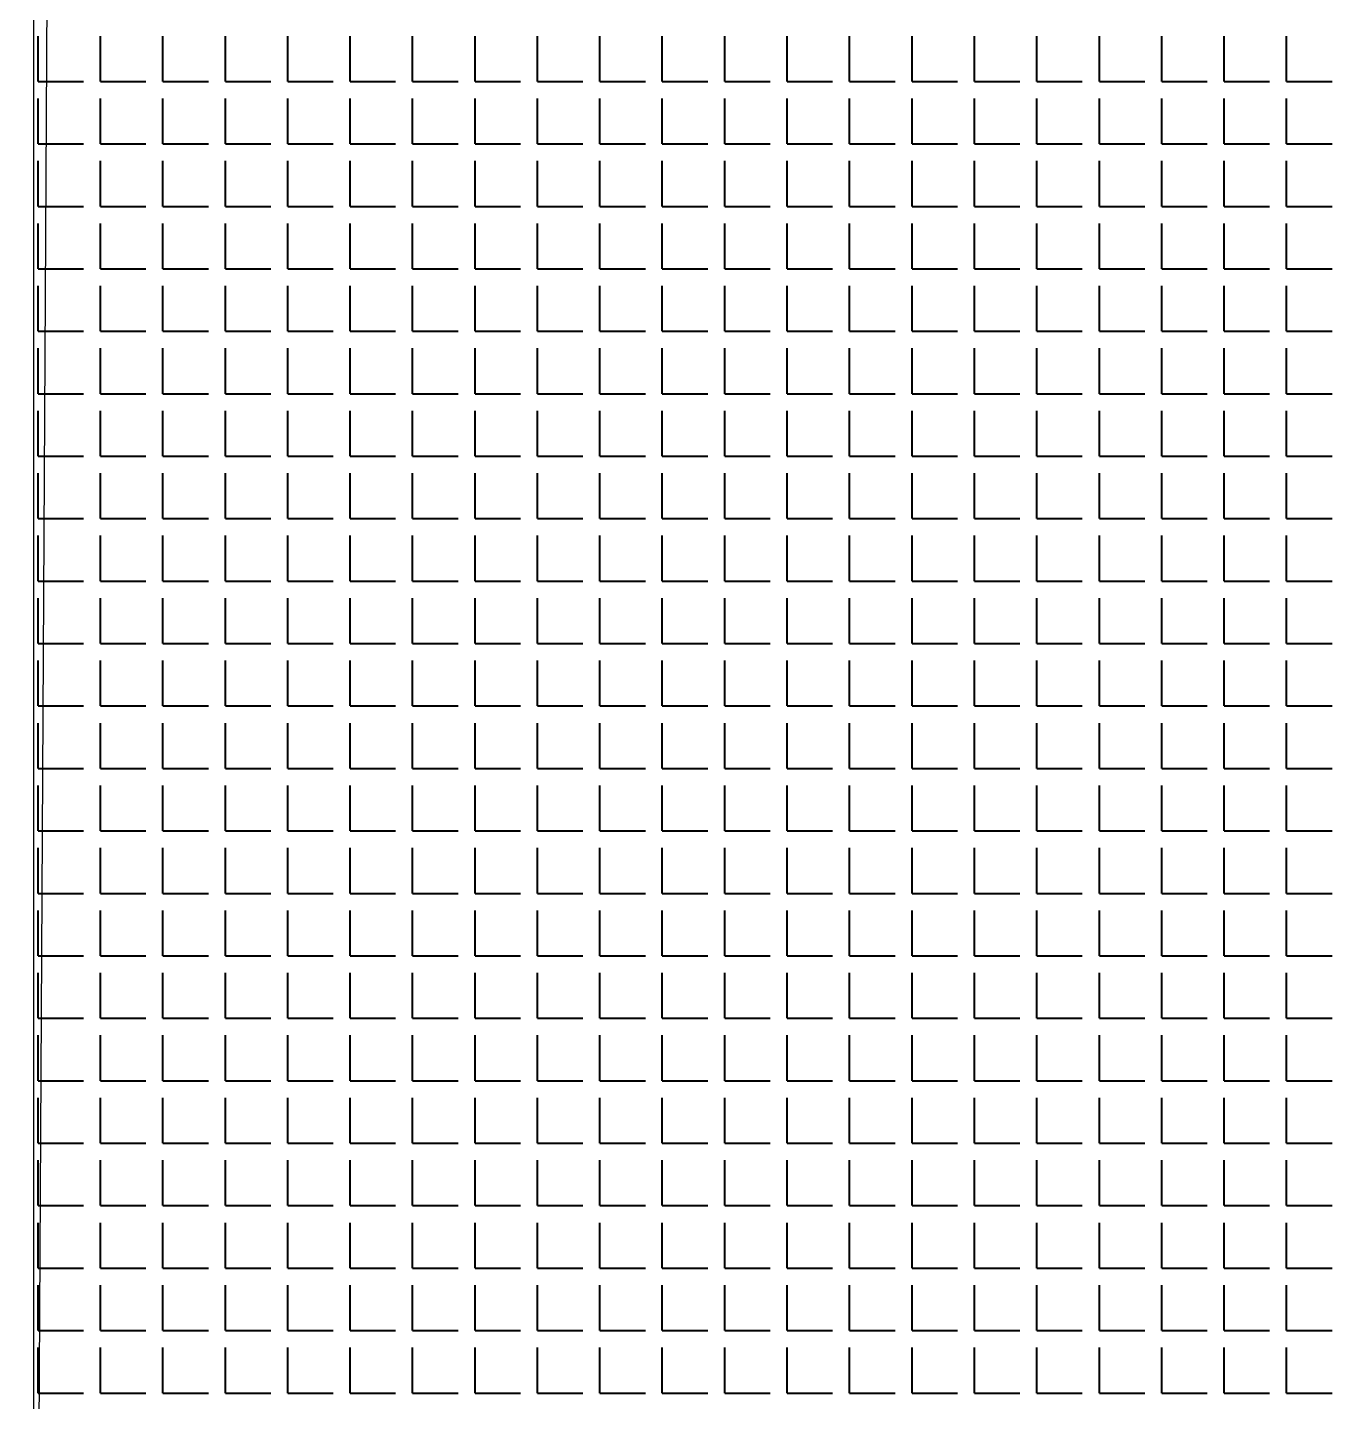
# Model space of a CAD drawing. Header units: millimetres. Extents: x 895788 to 1136524, y -21936 to 400945.
# Drawn here: x 929119.49 to 929136.81, y 271144.01 to 271162.13 of the extents above; entities that cross this region are included whole.
import ezdxf

# ---------------------------------------------------------------- set-up
doc = ezdxf.new("R2010")
doc.units = ezdxf.units.MM
doc.layers.add('GRANIT', color=10, linetype='Continuous', lineweight=30)

msp = doc.modelspace()

# ---------------------------------------------------------------- linework, layer by layer
msp.add_line((929119.576, 271130.535), (929145.387, 275905.148))
at = {"lineweight": 30}
msp.add_line((929119.576, 270878.454), (929119.576, 271403.271), dxfattribs=at)
at = {"layer": 'GRANIT', "color": 0, "linetype": 'Continuous', "lineweight": 40}
for p, q in [((929119.631, 271161.416), (929119.631, 271162.015)), ((929120.455, 271161.416), (929120.455, 271162.015)), ((929121.278, 271161.416), (929121.278, 271162.015)), ((929122.102, 271161.416), (929122.102, 271162.015)), ((929122.925, 271161.416), (929122.925, 271162.015)), ((929123.749, 271161.416), (929123.749, 271162.015)), ((929124.572, 271161.416), (929124.572, 271162.015)), ((929125.396, 271161.416), (929125.396, 271162.015)), ((929126.219, 271161.416), (929126.219, 271162.015)), ((929127.043, 271161.416), (929127.043, 271162.015)), ((929127.866, 271161.416), (929127.866, 271162.015)), ((929128.69, 271161.416), (929128.69, 271162.015)), ((929129.513, 271161.416), (929129.513, 271162.015)), ((929130.337, 271161.416), (929130.337, 271162.015)), ((929131.16, 271161.416), (929131.16, 271162.015)), ((929131.984, 271161.416), (929131.984, 271162.015)), ((929132.807, 271161.416), (929132.807, 271162.015)), ((929133.631, 271161.416), (929133.631, 271162.015)), ((929134.455, 271161.416), (929134.455, 271162.015)), ((929135.278, 271161.416), (929135.278, 271162.015)), ((929136.102, 271161.416), (929136.102, 271162.015)), ((929119.631, 271161.416), (929120.23, 271161.416)), ((929120.455, 271161.416), (929121.053, 271161.416)), ((929121.278, 271161.416), (929121.877, 271161.416)), ((929122.102, 271161.416), (929122.701, 271161.416)), ((929122.925, 271161.416), (929123.524, 271161.416)), ((929123.749, 271161.416), (929124.348, 271161.416)), ((929124.572, 271161.416), (929125.171, 271161.416)), ((929125.396, 271161.416), (929125.995, 271161.416)), ((929126.219, 271161.416), (929126.818, 271161.416)), ((929127.043, 271161.416), (929127.642, 271161.416)), ((929127.866, 271161.416), (929128.465, 271161.416)), ((929128.69, 271161.416), (929129.289, 271161.416)), ((929129.513, 271161.416), (929130.112, 271161.416)), ((929130.337, 271161.416), (929130.936, 271161.416)), ((929131.16, 271161.416), (929131.759, 271161.416)), ((929131.984, 271161.416), (929132.583, 271161.416)), ((929132.807, 271161.416), (929133.406, 271161.416)), ((929133.631, 271161.416), (929134.23, 271161.416)), ((929134.455, 271161.416), (929135.053, 271161.416)), ((929135.278, 271161.416), (929135.877, 271161.416)), ((929136.102, 271161.416), (929136.701, 271161.416)), ((929119.631, 271160.593), (929119.631, 271161.192)), ((929120.455, 271160.593), (929120.455, 271161.192)), ((929121.278, 271160.593), (929121.278, 271161.192)), ((929122.102, 271160.593), (929122.102, 271161.192)), ((929122.925, 271160.593), (929122.925, 271161.192)), ((929123.749, 271160.593), (929123.749, 271161.192)), ((929124.572, 271160.593), (929124.572, 271161.192)), ((929125.396, 271160.593), (929125.396, 271161.192)), ((929126.219, 271160.593), (929126.219, 271161.192)), ((929127.043, 271160.593), (929127.043, 271161.192)), ((929127.866, 271160.593), (929127.866, 271161.192)), ((929128.69, 271160.593), (929128.69, 271161.192)), ((929129.513, 271160.593), (929129.513, 271161.192)), ((929130.337, 271160.593), (929130.337, 271161.192)), ((929131.16, 271160.593), (929131.16, 271161.192)), ((929131.984, 271160.593), (929131.984, 271161.192)), ((929132.807, 271160.593), (929132.807, 271161.192)), ((929133.631, 271160.593), (929133.631, 271161.192)), ((929134.455, 271160.593), (929134.455, 271161.192)), ((929135.278, 271160.593), (929135.278, 271161.192)), ((929136.102, 271160.593), (929136.102, 271161.192)), ((929119.631, 271160.593), (929120.23, 271160.593)), ((929120.455, 271160.593), (929121.053, 271160.593)), ((929121.278, 271160.593), (929121.877, 271160.593)), ((929122.102, 271160.593), (929122.701, 271160.593)), ((929122.925, 271160.593), (929123.524, 271160.593)), ((929123.749, 271160.593), (929124.348, 271160.593)), ((929124.572, 271160.593), (929125.171, 271160.593)), ((929125.396, 271160.593), (929125.995, 271160.593)), ((929126.219, 271160.593), (929126.818, 271160.593)), ((929127.043, 271160.593), (929127.642, 271160.593)), ((929127.866, 271160.593), (929128.465, 271160.593)), ((929128.69, 271160.593), (929129.289, 271160.593)), ((929129.513, 271160.593), (929130.112, 271160.593)), ((929130.337, 271160.593), (929130.936, 271160.593)), ((929131.16, 271160.593), (929131.759, 271160.593)), ((929131.984, 271160.593), (929132.583, 271160.593)), ((929132.807, 271160.593), (929133.406, 271160.593)), ((929133.631, 271160.593), (929134.23, 271160.593)), ((929134.455, 271160.593), (929135.053, 271160.593)), ((929135.278, 271160.593), (929135.877, 271160.593)), ((929136.102, 271160.593), (929136.701, 271160.593)), ((929119.631, 271159.769), (929119.631, 271160.368)), ((929120.455, 271159.769), (929120.455, 271160.368)), ((929121.278, 271159.769), (929121.278, 271160.368)), ((929122.102, 271159.769), (929122.102, 271160.368)), ((929122.925, 271159.769), (929122.925, 271160.368)), ((929123.749, 271159.769), (929123.749, 271160.368)), ((929124.572, 271159.769), (929124.572, 271160.368)), ((929125.396, 271159.769), (929125.396, 271160.368)), ((929126.219, 271159.769), (929126.219, 271160.368)), ((929127.043, 271159.769), (929127.043, 271160.368)), ((929127.866, 271159.769), (929127.866, 271160.368)), ((929128.69, 271159.769), (929128.69, 271160.368)), ((929129.513, 271159.769), (929129.513, 271160.368)), ((929130.337, 271159.769), (929130.337, 271160.368)), ((929131.16, 271159.769), (929131.16, 271160.368)), ((929131.984, 271159.769), (929131.984, 271160.368)), ((929132.807, 271159.769), (929132.807, 271160.368)), ((929133.631, 271159.769), (929133.631, 271160.368)), ((929134.455, 271159.769), (929134.455, 271160.368)), ((929135.278, 271159.769), (929135.278, 271160.368)), ((929136.102, 271159.769), (929136.102, 271160.368)), ((929119.631, 271159.769), (929120.23, 271159.769)), ((929120.455, 271159.769), (929121.053, 271159.769)), ((929121.278, 271159.769), (929121.877, 271159.769)), ((929122.102, 271159.769), (929122.701, 271159.769)), ((929122.925, 271159.769), (929123.524, 271159.769)), ((929123.749, 271159.769), (929124.348, 271159.769)), ((929124.572, 271159.769), (929125.171, 271159.769)), ((929125.396, 271159.769), (929125.995, 271159.769)), ((929126.219, 271159.769), (929126.818, 271159.769)), ((929127.043, 271159.769), (929127.642, 271159.769)), ((929127.866, 271159.769), (929128.465, 271159.769)), ((929128.69, 271159.769), (929129.289, 271159.769)), ((929129.513, 271159.769), (929130.112, 271159.769)), ((929130.337, 271159.769), (929130.936, 271159.769)), ((929131.16, 271159.769), (929131.759, 271159.769)), ((929131.984, 271159.769), (929132.583, 271159.769)), ((929132.807, 271159.769), (929133.406, 271159.769)), ((929133.631, 271159.769), (929134.23, 271159.769)), ((929134.455, 271159.769), (929135.053, 271159.769)), ((929135.278, 271159.769), (929135.877, 271159.769)), ((929136.102, 271159.769), (929136.701, 271159.769)), ((929119.631, 271158.946), (929119.631, 271159.545)), ((929120.455, 271158.946), (929120.455, 271159.545)), ((929121.278, 271158.946), (929121.278, 271159.545)), ((929122.102, 271158.946), (929122.102, 271159.545)), ((929122.925, 271158.946), (929122.925, 271159.545)), ((929123.749, 271158.946), (929123.749, 271159.545)), ((929124.572, 271158.946), (929124.572, 271159.545)), ((929125.396, 271158.946), (929125.396, 271159.545)), ((929126.219, 271158.946), (929126.219, 271159.545)), ((929127.043, 271158.946), (929127.043, 271159.545)), ((929127.866, 271158.946), (929127.866, 271159.545)), ((929128.69, 271158.946), (929128.69, 271159.545)), ((929129.513, 271158.946), (929129.513, 271159.545)), ((929130.337, 271158.946), (929130.337, 271159.545)), ((929131.16, 271158.946), (929131.16, 271159.545)), ((929131.984, 271158.946), (929131.984, 271159.545)), ((929132.807, 271158.946), (929132.807, 271159.545)), ((929133.631, 271158.946), (929133.631, 271159.545)), ((929134.455, 271158.946), (929134.455, 271159.545)), ((929135.278, 271158.946), (929135.278, 271159.545)), ((929136.102, 271158.946), (929136.102, 271159.545)), ((929119.631, 271158.946), (929120.23, 271158.946)), ((929120.455, 271158.946), (929121.053, 271158.946)), ((929121.278, 271158.946), (929121.877, 271158.946)), ((929122.102, 271158.946), (929122.701, 271158.946)), ((929122.925, 271158.946), (929123.524, 271158.946)), ((929123.749, 271158.946), (929124.348, 271158.946)), ((929124.572, 271158.946), (929125.171, 271158.946)), ((929125.396, 271158.946), (929125.995, 271158.946)), ((929126.219, 271158.946), (929126.818, 271158.946)), ((929127.043, 271158.946), (929127.642, 271158.946)), ((929127.866, 271158.946), (929128.465, 271158.946)), ((929128.69, 271158.946), (929129.289, 271158.946)), ((929129.513, 271158.946), (929130.112, 271158.946)), ((929130.337, 271158.946), (929130.936, 271158.946)), ((929131.16, 271158.946), (929131.759, 271158.946)), ((929131.984, 271158.946), (929132.583, 271158.946)), ((929132.807, 271158.946), (929133.406, 271158.946)), ((929133.631, 271158.946), (929134.23, 271158.946)), ((929134.455, 271158.946), (929135.053, 271158.946)), ((929135.278, 271158.946), (929135.877, 271158.946)), ((929136.102, 271158.946), (929136.701, 271158.946)), ((929119.631, 271158.122), (929119.631, 271158.721)), ((929120.455, 271158.122), (929120.455, 271158.721)), ((929121.278, 271158.122), (929121.278, 271158.721)), ((929122.102, 271158.122), (929122.102, 271158.721)), ((929122.925, 271158.122), (929122.925, 271158.721)), ((929123.749, 271158.122), (929123.749, 271158.721)), ((929124.572, 271158.122), (929124.572, 271158.721)), ((929125.396, 271158.122), (929125.396, 271158.721)), ((929126.219, 271158.122), (929126.219, 271158.721)), ((929127.043, 271158.122), (929127.043, 271158.721)), ((929127.866, 271158.122), (929127.866, 271158.721)), ((929128.69, 271158.122), (929128.69, 271158.721)), ((929129.513, 271158.122), (929129.513, 271158.721)), ((929130.337, 271158.122), (929130.337, 271158.721)), ((929131.16, 271158.122), (929131.16, 271158.721)), ((929131.984, 271158.122), (929131.984, 271158.721)), ((929132.807, 271158.122), (929132.807, 271158.721)), ((929133.631, 271158.122), (929133.631, 271158.721)), ((929134.455, 271158.122), (929134.455, 271158.721)), ((929135.278, 271158.122), (929135.278, 271158.721)), ((929136.102, 271158.122), (929136.102, 271158.721)), ((929119.631, 271158.122), (929120.23, 271158.122)), ((929120.455, 271158.122), (929121.053, 271158.122)), ((929121.278, 271158.122), (929121.877, 271158.122)), ((929122.102, 271158.122), (929122.701, 271158.122)), ((929122.925, 271158.122), (929123.524, 271158.122)), ((929123.749, 271158.122), (929124.348, 271158.122)), ((929124.572, 271158.122), (929125.171, 271158.122)), ((929125.396, 271158.122), (929125.995, 271158.122)), ((929126.219, 271158.122), (929126.818, 271158.122)), ((929127.043, 271158.122), (929127.642, 271158.122)), ((929127.866, 271158.122), (929128.465, 271158.122)), ((929128.69, 271158.122), (929129.289, 271158.122)), ((929129.513, 271158.122), (929130.112, 271158.122)), ((929130.337, 271158.122), (929130.936, 271158.122)), ((929131.16, 271158.122), (929131.759, 271158.122)), ((929131.984, 271158.122), (929132.583, 271158.122)), ((929132.807, 271158.122), (929133.406, 271158.122)), ((929133.631, 271158.122), (929134.23, 271158.122)), ((929134.455, 271158.122), (929135.053, 271158.122)), ((929135.278, 271158.122), (929135.877, 271158.122)), ((929136.102, 271158.122), (929136.701, 271158.122)), ((929119.631, 271157.299), (929119.631, 271157.898)), ((929120.455, 271157.299), (929120.455, 271157.898)), ((929121.278, 271157.299), (929121.278, 271157.898)), ((929122.102, 271157.299), (929122.102, 271157.898)), ((929122.925, 271157.299), (929122.925, 271157.898)), ((929123.749, 271157.299), (929123.749, 271157.898)), ((929124.572, 271157.299), (929124.572, 271157.898)), ((929125.396, 271157.299), (929125.396, 271157.898)), ((929126.219, 271157.299), (929126.219, 271157.898)), ((929127.043, 271157.299), (929127.043, 271157.898)), ((929127.866, 271157.299), (929127.866, 271157.898)), ((929128.69, 271157.299), (929128.69, 271157.898)), ((929129.513, 271157.299), (929129.513, 271157.898)), ((929130.337, 271157.299), (929130.337, 271157.898)), ((929131.16, 271157.299), (929131.16, 271157.898)), ((929131.984, 271157.299), (929131.984, 271157.898)), ((929132.807, 271157.299), (929132.807, 271157.898)), ((929133.631, 271157.299), (929133.631, 271157.898)), ((929134.455, 271157.299), (929134.455, 271157.898)), ((929135.278, 271157.299), (929135.278, 271157.898)), ((929136.102, 271157.299), (929136.102, 271157.898)), ((929119.631, 271157.299), (929120.23, 271157.299)), ((929120.455, 271157.299), (929121.053, 271157.299)), ((929121.278, 271157.299), (929121.877, 271157.299)), ((929122.102, 271157.299), (929122.701, 271157.299)), ((929122.925, 271157.299), (929123.524, 271157.299)), ((929123.749, 271157.299), (929124.348, 271157.299)), ((929124.572, 271157.299), (929125.171, 271157.299)), ((929125.396, 271157.299), (929125.995, 271157.299)), ((929126.219, 271157.299), (929126.818, 271157.299)), ((929127.043, 271157.299), (929127.642, 271157.299)), ((929127.866, 271157.299), (929128.465, 271157.299)), ((929128.69, 271157.299), (929129.289, 271157.299)), ((929129.513, 271157.299), (929130.112, 271157.299)), ((929130.337, 271157.299), (929130.936, 271157.299)), ((929131.16, 271157.299), (929131.759, 271157.299)), ((929131.984, 271157.299), (929132.583, 271157.299)), ((929132.807, 271157.299), (929133.406, 271157.299)), ((929133.631, 271157.299), (929134.23, 271157.299)), ((929134.455, 271157.299), (929135.053, 271157.299)), ((929135.278, 271157.299), (929135.877, 271157.299)), ((929136.102, 271157.299), (929136.701, 271157.299)), ((929119.631, 271156.475), (929119.631, 271157.074)), ((929120.455, 271156.475), (929120.455, 271157.074)), ((929121.278, 271156.475), (929121.278, 271157.074)), ((929122.102, 271156.475), (929122.102, 271157.074)), ((929122.925, 271156.475), (929122.925, 271157.074)), ((929123.749, 271156.475), (929123.749, 271157.074)), ((929124.572, 271156.475), (929124.572, 271157.074)), ((929125.396, 271156.475), (929125.396, 271157.074)), ((929126.219, 271156.475), (929126.219, 271157.074)), ((929127.043, 271156.475), (929127.043, 271157.074)), ((929127.866, 271156.475), (929127.866, 271157.074)), ((929128.69, 271156.475), (929128.69, 271157.074)), ((929129.513, 271156.475), (929129.513, 271157.074)), ((929130.337, 271156.475), (929130.337, 271157.074)), ((929131.16, 271156.475), (929131.16, 271157.074)), ((929131.984, 271156.475), (929131.984, 271157.074)), ((929132.807, 271156.475), (929132.807, 271157.074)), ((929133.631, 271156.475), (929133.631, 271157.074)), ((929134.455, 271156.475), (929134.455, 271157.074)), ((929135.278, 271156.475), (929135.278, 271157.074)), ((929136.102, 271156.475), (929136.102, 271157.074)), ((929119.631, 271156.475), (929120.23, 271156.475)), ((929120.455, 271156.475), (929121.053, 271156.475)), ((929121.278, 271156.475), (929121.877, 271156.475)), ((929122.102, 271156.475), (929122.701, 271156.475)), ((929122.925, 271156.475), (929123.524, 271156.475)), ((929123.749, 271156.475), (929124.348, 271156.475)), ((929124.572, 271156.475), (929125.171, 271156.475)), ((929125.396, 271156.475), (929125.995, 271156.475)), ((929126.219, 271156.475), (929126.818, 271156.475)), ((929127.043, 271156.475), (929127.642, 271156.475)), ((929127.866, 271156.475), (929128.465, 271156.475)), ((929128.69, 271156.475), (929129.289, 271156.475)), ((929129.513, 271156.475), (929130.112, 271156.475)), ((929130.337, 271156.475), (929130.936, 271156.475)), ((929131.16, 271156.475), (929131.759, 271156.475)), ((929131.984, 271156.475), (929132.583, 271156.475)), ((929132.807, 271156.475), (929133.406, 271156.475)), ((929133.631, 271156.475), (929134.23, 271156.475)), ((929134.455, 271156.475), (929135.053, 271156.475)), ((929135.278, 271156.475), (929135.877, 271156.475)), ((929136.102, 271156.475), (929136.701, 271156.475)), ((929119.631, 271155.652), (929119.631, 271156.251)), ((929120.455, 271155.652), (929120.455, 271156.251)), ((929121.278, 271155.652), (929121.278, 271156.251)), ((929122.102, 271155.652), (929122.102, 271156.251)), ((929122.925, 271155.652), (929122.925, 271156.251)), ((929123.749, 271155.652), (929123.749, 271156.251)), ((929124.572, 271155.652), (929124.572, 271156.251)), ((929125.396, 271155.652), (929125.396, 271156.251)), ((929126.219, 271155.652), (929126.219, 271156.251)), ((929127.043, 271155.652), (929127.043, 271156.251)), ((929127.866, 271155.652), (929127.866, 271156.251)), ((929128.69, 271155.652), (929128.69, 271156.251)), ((929129.513, 271155.652), (929129.513, 271156.251)), ((929130.337, 271155.652), (929130.337, 271156.251)), ((929131.16, 271155.652), (929131.16, 271156.251)), ((929131.984, 271155.652), (929131.984, 271156.251)), ((929132.807, 271155.652), (929132.807, 271156.251)), ((929133.631, 271155.652), (929133.631, 271156.251)), ((929134.455, 271155.652), (929134.455, 271156.251)), ((929135.278, 271155.652), (929135.278, 271156.251)), ((929136.102, 271155.652), (929136.102, 271156.251)), ((929119.631, 271155.652), (929120.23, 271155.652)), ((929120.455, 271155.652), (929121.053, 271155.652)), ((929121.278, 271155.652), (929121.877, 271155.652)), ((929122.102, 271155.652), (929122.701, 271155.652)), ((929122.925, 271155.652), (929123.524, 271155.652)), ((929123.749, 271155.652), (929124.348, 271155.652)), ((929124.572, 271155.652), (929125.171, 271155.652)), ((929125.396, 271155.652), (929125.995, 271155.652)), ((929126.219, 271155.652), (929126.818, 271155.652)), ((929127.043, 271155.652), (929127.642, 271155.652)), ((929127.866, 271155.652), (929128.465, 271155.652)), ((929128.69, 271155.652), (929129.289, 271155.652)), ((929129.513, 271155.652), (929130.112, 271155.652)), ((929130.337, 271155.652), (929130.936, 271155.652)), ((929131.16, 271155.652), (929131.759, 271155.652)), ((929131.984, 271155.652), (929132.583, 271155.652)), ((929132.807, 271155.652), (929133.406, 271155.652)), ((929133.631, 271155.652), (929134.23, 271155.652)), ((929134.455, 271155.652), (929135.053, 271155.652)), ((929135.278, 271155.652), (929135.877, 271155.652)), ((929136.102, 271155.652), (929136.701, 271155.652)), ((929119.631, 271154.828), (929119.631, 271155.427)), ((929120.455, 271154.828), (929120.455, 271155.427)), ((929121.278, 271154.828), (929121.278, 271155.427)), ((929122.102, 271154.828), (929122.102, 271155.427)), ((929122.925, 271154.828), (929122.925, 271155.427)), ((929123.749, 271154.828), (929123.749, 271155.427)), ((929124.572, 271154.828), (929124.572, 271155.427)), ((929125.396, 271154.828), (929125.396, 271155.427)), ((929126.219, 271154.828), (929126.219, 271155.427)), ((929127.043, 271154.828), (929127.043, 271155.427)), ((929127.866, 271154.828), (929127.866, 271155.427)), ((929128.69, 271154.828), (929128.69, 271155.427)), ((929129.513, 271154.828), (929129.513, 271155.427)), ((929130.337, 271154.828), (929130.337, 271155.427)), ((929131.16, 271154.828), (929131.16, 271155.427)), ((929131.984, 271154.828), (929131.984, 271155.427)), ((929132.807, 271154.828), (929132.807, 271155.427)), ((929133.631, 271154.828), (929133.631, 271155.427)), ((929134.455, 271154.828), (929134.455, 271155.427)), ((929135.278, 271154.828), (929135.278, 271155.427)), ((929136.102, 271154.828), (929136.102, 271155.427)), ((929119.631, 271154.828), (929120.23, 271154.828)), ((929120.455, 271154.828), (929121.053, 271154.828)), ((929121.278, 271154.828), (929121.877, 271154.828)), ((929122.102, 271154.828), (929122.701, 271154.828)), ((929122.925, 271154.828), (929123.524, 271154.828)), ((929123.749, 271154.828), (929124.348, 271154.828)), ((929124.572, 271154.828), (929125.171, 271154.828)), ((929125.396, 271154.828), (929125.995, 271154.828)), ((929126.219, 271154.828), (929126.818, 271154.828)), ((929127.043, 271154.828), (929127.642, 271154.828)), ((929127.866, 271154.828), (929128.465, 271154.828)), ((929128.69, 271154.828), (929129.289, 271154.828)), ((929129.513, 271154.828), (929130.112, 271154.828)), ((929130.337, 271154.828), (929130.936, 271154.828)), ((929131.16, 271154.828), (929131.759, 271154.828)), ((929131.984, 271154.828), (929132.583, 271154.828)), ((929132.807, 271154.828), (929133.406, 271154.828)), ((929133.631, 271154.828), (929134.23, 271154.828)), ((929134.455, 271154.828), (929135.053, 271154.828)), ((929135.278, 271154.828), (929135.877, 271154.828)), ((929136.102, 271154.828), (929136.701, 271154.828)), ((929119.631, 271154.005), (929119.631, 271154.604)), ((929120.455, 271154.005), (929120.455, 271154.604)), ((929121.278, 271154.005), (929121.278, 271154.604)), ((929122.102, 271154.005), (929122.102, 271154.604)), ((929122.925, 271154.005), (929122.925, 271154.604)), ((929123.749, 271154.005), (929123.749, 271154.604)), ((929124.572, 271154.005), (929124.572, 271154.604)), ((929125.396, 271154.005), (929125.396, 271154.604)), ((929126.219, 271154.005), (929126.219, 271154.604)), ((929127.043, 271154.005), (929127.043, 271154.604)), ((929127.866, 271154.005), (929127.866, 271154.604)), ((929128.69, 271154.005), (929128.69, 271154.604)), ((929129.513, 271154.005), (929129.513, 271154.604)), ((929130.337, 271154.005), (929130.337, 271154.604)), ((929131.16, 271154.005), (929131.16, 271154.604)), ((929131.984, 271154.005), (929131.984, 271154.604)), ((929132.807, 271154.005), (929132.807, 271154.604)), ((929133.631, 271154.005), (929133.631, 271154.604)), ((929134.455, 271154.005), (929134.455, 271154.604)), ((929135.278, 271154.005), (929135.278, 271154.604)), ((929136.102, 271154.005), (929136.102, 271154.604)), ((929119.631, 271154.005), (929120.23, 271154.005)), ((929120.455, 271154.005), (929121.053, 271154.005)), ((929121.278, 271154.005), (929121.877, 271154.005)), ((929122.102, 271154.005), (929122.701, 271154.005)), ((929122.925, 271154.005), (929123.524, 271154.005)), ((929123.749, 271154.005), (929124.348, 271154.005)), ((929124.572, 271154.005), (929125.171, 271154.005)), ((929125.396, 271154.005), (929125.995, 271154.005)), ((929126.219, 271154.005), (929126.818, 271154.005)), ((929127.043, 271154.005), (929127.642, 271154.005)), ((929127.866, 271154.005), (929128.465, 271154.005)), ((929128.69, 271154.005), (929129.289, 271154.005)), ((929129.513, 271154.005), (929130.112, 271154.005)), ((929130.337, 271154.005), (929130.936, 271154.005)), ((929131.16, 271154.005), (929131.759, 271154.005)), ((929131.984, 271154.005), (929132.583, 271154.005)), ((929132.807, 271154.005), (929133.406, 271154.005)), ((929133.631, 271154.005), (929134.23, 271154.005)), ((929134.455, 271154.005), (929135.053, 271154.005)), ((929135.278, 271154.005), (929135.877, 271154.005)), ((929136.102, 271154.005), (929136.701, 271154.005)), ((929119.631, 271153.181), (929119.631, 271153.78)), ((929120.455, 271153.181), (929120.455, 271153.78)), ((929121.278, 271153.181), (929121.278, 271153.78)), ((929122.102, 271153.181), (929122.102, 271153.78)), ((929122.925, 271153.181), (929122.925, 271153.78)), ((929123.749, 271153.181), (929123.749, 271153.78)), ((929124.572, 271153.181), (929124.572, 271153.78)), ((929125.396, 271153.181), (929125.396, 271153.78)), ((929126.219, 271153.181), (929126.219, 271153.78)), ((929127.043, 271153.181), (929127.043, 271153.78)), ((929127.866, 271153.181), (929127.866, 271153.78)), ((929128.69, 271153.181), (929128.69, 271153.78)), ((929129.513, 271153.181), (929129.513, 271153.78)), ((929130.337, 271153.181), (929130.337, 271153.78)), ((929131.16, 271153.181), (929131.16, 271153.78)), ((929131.984, 271153.181), (929131.984, 271153.78)), ((929132.807, 271153.181), (929132.807, 271153.78)), ((929133.631, 271153.181), (929133.631, 271153.78)), ((929134.455, 271153.181), (929134.455, 271153.78)), ((929135.278, 271153.181), (929135.278, 271153.78)), ((929136.102, 271153.181), (929136.102, 271153.78)), ((929119.631, 271153.181), (929120.23, 271153.181)), ((929120.455, 271153.181), (929121.053, 271153.181)), ((929121.278, 271153.181), (929121.877, 271153.181)), ((929122.102, 271153.181), (929122.701, 271153.181)), ((929122.925, 271153.181), (929123.524, 271153.181)), ((929123.749, 271153.181), (929124.348, 271153.181)), ((929124.572, 271153.181), (929125.171, 271153.181)), ((929125.396, 271153.181), (929125.995, 271153.181)), ((929126.219, 271153.181), (929126.818, 271153.181)), ((929127.043, 271153.181), (929127.642, 271153.181)), ((929127.866, 271153.181), (929128.465, 271153.181)), ((929128.69, 271153.181), (929129.289, 271153.181)), ((929129.513, 271153.181), (929130.112, 271153.181)), ((929130.337, 271153.181), (929130.936, 271153.181)), ((929131.16, 271153.181), (929131.759, 271153.181)), ((929131.984, 271153.181), (929132.583, 271153.181)), ((929132.807, 271153.181), (929133.406, 271153.181)), ((929133.631, 271153.181), (929134.23, 271153.181)), ((929134.455, 271153.181), (929135.053, 271153.181)), ((929135.278, 271153.181), (929135.877, 271153.181)), ((929136.102, 271153.181), (929136.701, 271153.181)), ((929119.631, 271152.358), (929119.631, 271152.956)), ((929120.455, 271152.358), (929120.455, 271152.956)), ((929121.278, 271152.358), (929121.278, 271152.956)), ((929122.102, 271152.358), (929122.102, 271152.956)), ((929122.925, 271152.358), (929122.925, 271152.956)), ((929123.749, 271152.358), (929123.749, 271152.956)), ((929124.572, 271152.358), (929124.572, 271152.956)), ((929125.396, 271152.358), (929125.396, 271152.956)), ((929126.219, 271152.358), (929126.219, 271152.956)), ((929127.043, 271152.358), (929127.043, 271152.956)), ((929127.866, 271152.358), (929127.866, 271152.956)), ((929128.69, 271152.358), (929128.69, 271152.956)), ((929129.513, 271152.358), (929129.513, 271152.956)), ((929130.337, 271152.358), (929130.337, 271152.956)), ((929131.16, 271152.358), (929131.16, 271152.956)), ((929131.984, 271152.358), (929131.984, 271152.956)), ((929132.807, 271152.358), (929132.807, 271152.956)), ((929133.631, 271152.358), (929133.631, 271152.956)), ((929134.455, 271152.358), (929134.455, 271152.956)), ((929135.278, 271152.358), (929135.278, 271152.956)), ((929136.102, 271152.358), (929136.102, 271152.956)), ((929119.631, 271152.358), (929120.23, 271152.358)), ((929120.455, 271152.358), (929121.053, 271152.358)), ((929121.278, 271152.358), (929121.877, 271152.358)), ((929122.102, 271152.358), (929122.701, 271152.358)), ((929122.925, 271152.358), (929123.524, 271152.358)), ((929123.749, 271152.358), (929124.348, 271152.358)), ((929124.572, 271152.358), (929125.171, 271152.358)), ((929125.396, 271152.358), (929125.995, 271152.358)), ((929126.219, 271152.358), (929126.818, 271152.358)), ((929127.043, 271152.358), (929127.642, 271152.358)), ((929127.866, 271152.358), (929128.465, 271152.358)), ((929128.69, 271152.358), (929129.289, 271152.358)), ((929129.513, 271152.358), (929130.112, 271152.358)), ((929130.337, 271152.358), (929130.936, 271152.358)), ((929131.16, 271152.358), (929131.759, 271152.358)), ((929131.984, 271152.358), (929132.583, 271152.358)), ((929132.807, 271152.358), (929133.406, 271152.358)), ((929133.631, 271152.358), (929134.23, 271152.358)), ((929134.455, 271152.358), (929135.053, 271152.358)), ((929135.278, 271152.358), (929135.877, 271152.358)), ((929136.102, 271152.358), (929136.701, 271152.358)), ((929119.631, 271151.534), (929119.631, 271152.133)), ((929120.455, 271151.534), (929120.455, 271152.133)), ((929121.278, 271151.534), (929121.278, 271152.133)), ((929122.102, 271151.534), (929122.102, 271152.133)), ((929122.925, 271151.534), (929122.925, 271152.133)), ((929123.749, 271151.534), (929123.749, 271152.133)), ((929124.572, 271151.534), (929124.572, 271152.133)), ((929125.396, 271151.534), (929125.396, 271152.133)), ((929126.219, 271151.534), (929126.219, 271152.133)), ((929127.043, 271151.534), (929127.043, 271152.133)), ((929127.866, 271151.534), (929127.866, 271152.133)), ((929128.69, 271151.534), (929128.69, 271152.133)), ((929129.513, 271151.534), (929129.513, 271152.133)), ((929130.337, 271151.534), (929130.337, 271152.133)), ((929131.16, 271151.534), (929131.16, 271152.133)), ((929131.984, 271151.534), (929131.984, 271152.133)), ((929132.807, 271151.534), (929132.807, 271152.133)), ((929133.631, 271151.534), (929133.631, 271152.133)), ((929134.455, 271151.534), (929134.455, 271152.133)), ((929135.278, 271151.534), (929135.278, 271152.133)), ((929136.102, 271151.534), (929136.102, 271152.133)), ((929119.631, 271151.534), (929120.23, 271151.534)), ((929120.455, 271151.534), (929121.053, 271151.534)), ((929121.278, 271151.534), (929121.877, 271151.534)), ((929122.102, 271151.534), (929122.701, 271151.534)), ((929122.925, 271151.534), (929123.524, 271151.534)), ((929123.749, 271151.534), (929124.348, 271151.534)), ((929124.572, 271151.534), (929125.171, 271151.534)), ((929125.396, 271151.534), (929125.995, 271151.534)), ((929126.219, 271151.534), (929126.818, 271151.534)), ((929127.043, 271151.534), (929127.642, 271151.534)), ((929127.866, 271151.534), (929128.465, 271151.534)), ((929128.69, 271151.534), (929129.289, 271151.534)), ((929129.513, 271151.534), (929130.112, 271151.534)), ((929130.337, 271151.534), (929130.936, 271151.534)), ((929131.16, 271151.534), (929131.759, 271151.534)), ((929131.984, 271151.534), (929132.583, 271151.534)), ((929132.807, 271151.534), (929133.406, 271151.534)), ((929133.631, 271151.534), (929134.23, 271151.534)), ((929134.455, 271151.534), (929135.053, 271151.534)), ((929135.278, 271151.534), (929135.877, 271151.534)), ((929136.102, 271151.534), (929136.701, 271151.534)), ((929119.631, 271150.71), (929119.631, 271151.309)), ((929120.455, 271150.71), (929120.455, 271151.309)), ((929121.278, 271150.71), (929121.278, 271151.309)), ((929122.102, 271150.71), (929122.102, 271151.309)), ((929122.925, 271150.71), (929122.925, 271151.309)), ((929123.749, 271150.71), (929123.749, 271151.309)), ((929124.572, 271150.71), (929124.572, 271151.309)), ((929125.396, 271150.71), (929125.396, 271151.309)), ((929126.219, 271150.71), (929126.219, 271151.309)), ((929127.043, 271150.71), (929127.043, 271151.309)), ((929127.866, 271150.71), (929127.866, 271151.309)), ((929128.69, 271150.71), (929128.69, 271151.309)), ((929129.513, 271150.71), (929129.513, 271151.309)), ((929130.337, 271150.71), (929130.337, 271151.309)), ((929131.16, 271150.71), (929131.16, 271151.309)), ((929131.984, 271150.71), (929131.984, 271151.309)), ((929132.807, 271150.71), (929132.807, 271151.309)), ((929133.631, 271150.71), (929133.631, 271151.309)), ((929134.455, 271150.71), (929134.455, 271151.309)), ((929135.278, 271150.71), (929135.278, 271151.309)), ((929136.102, 271150.71), (929136.102, 271151.309)), ((929119.631, 271150.71), (929120.23, 271150.71)), ((929120.455, 271150.71), (929121.053, 271150.71)), ((929121.278, 271150.71), (929121.877, 271150.71)), ((929122.102, 271150.71), (929122.701, 271150.71)), ((929122.925, 271150.71), (929123.524, 271150.71)), ((929123.749, 271150.71), (929124.348, 271150.71)), ((929124.572, 271150.71), (929125.171, 271150.71)), ((929125.396, 271150.71), (929125.995, 271150.71)), ((929126.219, 271150.71), (929126.818, 271150.71)), ((929127.043, 271150.71), (929127.642, 271150.71)), ((929127.866, 271150.71), (929128.465, 271150.71)), ((929128.69, 271150.71), (929129.289, 271150.71)), ((929129.513, 271150.71), (929130.112, 271150.71)), ((929130.337, 271150.71), (929130.936, 271150.71)), ((929131.16, 271150.71), (929131.759, 271150.71)), ((929131.984, 271150.71), (929132.583, 271150.71)), ((929132.807, 271150.71), (929133.406, 271150.71)), ((929133.631, 271150.71), (929134.23, 271150.71)), ((929134.455, 271150.71), (929135.053, 271150.71)), ((929135.278, 271150.71), (929135.877, 271150.71)), ((929136.102, 271150.71), (929136.701, 271150.71)), ((929119.631, 271149.887), (929119.631, 271150.486)), ((929120.455, 271149.887), (929120.455, 271150.486)), ((929121.278, 271149.887), (929121.278, 271150.486)), ((929122.102, 271149.887), (929122.102, 271150.486)), ((929122.925, 271149.887), (929122.925, 271150.486)), ((929123.749, 271149.887), (929123.749, 271150.486)), ((929124.572, 271149.887), (929124.572, 271150.486)), ((929125.396, 271149.887), (929125.396, 271150.486)), ((929126.219, 271149.887), (929126.219, 271150.486)), ((929127.043, 271149.887), (929127.043, 271150.486)), ((929127.866, 271149.887), (929127.866, 271150.486)), ((929128.69, 271149.887), (929128.69, 271150.486)), ((929129.513, 271149.887), (929129.513, 271150.486)), ((929130.337, 271149.887), (929130.337, 271150.486)), ((929131.16, 271149.887), (929131.16, 271150.486)), ((929131.984, 271149.887), (929131.984, 271150.486)), ((929132.807, 271149.887), (929132.807, 271150.486)), ((929133.631, 271149.887), (929133.631, 271150.486)), ((929134.455, 271149.887), (929134.455, 271150.486)), ((929135.278, 271149.887), (929135.278, 271150.486)), ((929136.102, 271149.887), (929136.102, 271150.486)), ((929119.631, 271149.887), (929120.23, 271149.887)), ((929120.455, 271149.887), (929121.053, 271149.887)), ((929121.278, 271149.887), (929121.877, 271149.887)), ((929122.102, 271149.887), (929122.701, 271149.887)), ((929122.925, 271149.887), (929123.524, 271149.887)), ((929123.749, 271149.887), (929124.348, 271149.887)), ((929124.572, 271149.887), (929125.171, 271149.887)), ((929125.396, 271149.887), (929125.995, 271149.887)), ((929126.219, 271149.887), (929126.818, 271149.887)), ((929127.043, 271149.887), (929127.642, 271149.887)), ((929127.866, 271149.887), (929128.465, 271149.887)), ((929128.69, 271149.887), (929129.289, 271149.887)), ((929129.513, 271149.887), (929130.112, 271149.887)), ((929130.337, 271149.887), (929130.936, 271149.887)), ((929131.16, 271149.887), (929131.759, 271149.887)), ((929131.984, 271149.887), (929132.583, 271149.887)), ((929132.807, 271149.887), (929133.406, 271149.887)), ((929133.631, 271149.887), (929134.23, 271149.887)), ((929134.455, 271149.887), (929135.053, 271149.887)), ((929135.278, 271149.887), (929135.877, 271149.887)), ((929136.102, 271149.887), (929136.701, 271149.887)), ((929119.631, 271149.063), (929119.631, 271149.662)), ((929120.455, 271149.063), (929120.455, 271149.662)), ((929121.278, 271149.063), (929121.278, 271149.662)), ((929122.102, 271149.063), (929122.102, 271149.662)), ((929122.925, 271149.063), (929122.925, 271149.662)), ((929123.749, 271149.063), (929123.749, 271149.662)), ((929124.572, 271149.063), (929124.572, 271149.662)), ((929125.396, 271149.063), (929125.396, 271149.662)), ((929126.219, 271149.063), (929126.219, 271149.662)), ((929127.043, 271149.063), (929127.043, 271149.662)), ((929127.866, 271149.063), (929127.866, 271149.662)), ((929128.69, 271149.063), (929128.69, 271149.662)), ((929129.513, 271149.063), (929129.513, 271149.662)), ((929130.337, 271149.063), (929130.337, 271149.662)), ((929131.16, 271149.063), (929131.16, 271149.662)), ((929131.984, 271149.063), (929131.984, 271149.662)), ((929132.807, 271149.063), (929132.807, 271149.662)), ((929133.631, 271149.063), (929133.631, 271149.662)), ((929134.455, 271149.063), (929134.455, 271149.662)), ((929135.278, 271149.063), (929135.278, 271149.662)), ((929136.102, 271149.063), (929136.102, 271149.662)), ((929119.631, 271149.063), (929120.23, 271149.063)), ((929120.455, 271149.063), (929121.053, 271149.063)), ((929121.278, 271149.063), (929121.877, 271149.063)), ((929122.102, 271149.063), (929122.701, 271149.063)), ((929122.925, 271149.063), (929123.524, 271149.063)), ((929123.749, 271149.063), (929124.348, 271149.063)), ((929124.572, 271149.063), (929125.171, 271149.063)), ((929125.396, 271149.063), (929125.995, 271149.063)), ((929126.219, 271149.063), (929126.818, 271149.063)), ((929127.043, 271149.063), (929127.642, 271149.063)), ((929127.866, 271149.063), (929128.465, 271149.063)), ((929128.69, 271149.063), (929129.289, 271149.063)), ((929129.513, 271149.063), (929130.112, 271149.063)), ((929130.337, 271149.063), (929130.936, 271149.063)), ((929131.16, 271149.063), (929131.759, 271149.063)), ((929131.984, 271149.063), (929132.583, 271149.063)), ((929132.807, 271149.063), (929133.406, 271149.063)), ((929133.631, 271149.063), (929134.23, 271149.063)), ((929134.455, 271149.063), (929135.053, 271149.063)), ((929135.278, 271149.063), (929135.877, 271149.063)), ((929136.102, 271149.063), (929136.701, 271149.063)), ((929119.631, 271148.24), (929119.631, 271148.839)), ((929120.455, 271148.24), (929120.455, 271148.839)), ((929121.278, 271148.24), (929121.278, 271148.839)), ((929122.102, 271148.24), (929122.102, 271148.839)), ((929122.925, 271148.24), (929122.925, 271148.839)), ((929123.749, 271148.24), (929123.749, 271148.839)), ((929124.572, 271148.24), (929124.572, 271148.839)), ((929125.396, 271148.24), (929125.396, 271148.839)), ((929126.219, 271148.24), (929126.219, 271148.839)), ((929127.043, 271148.24), (929127.043, 271148.839)), ((929127.866, 271148.24), (929127.866, 271148.839)), ((929128.69, 271148.24), (929128.69, 271148.839)), ((929129.513, 271148.24), (929129.513, 271148.839)), ((929130.337, 271148.24), (929130.337, 271148.839)), ((929131.16, 271148.24), (929131.16, 271148.839)), ((929131.984, 271148.24), (929131.984, 271148.839)), ((929132.807, 271148.24), (929132.807, 271148.839)), ((929133.631, 271148.24), (929133.631, 271148.839)), ((929134.455, 271148.24), (929134.455, 271148.839)), ((929135.278, 271148.24), (929135.278, 271148.839)), ((929136.102, 271148.24), (929136.102, 271148.839)), ((929119.631, 271148.24), (929120.23, 271148.24)), ((929120.455, 271148.24), (929121.053, 271148.24)), ((929121.278, 271148.24), (929121.877, 271148.24)), ((929122.102, 271148.24), (929122.701, 271148.24)), ((929122.925, 271148.24), (929123.524, 271148.24)), ((929123.749, 271148.24), (929124.348, 271148.24)), ((929124.572, 271148.24), (929125.171, 271148.24)), ((929125.396, 271148.24), (929125.995, 271148.24)), ((929126.219, 271148.24), (929126.818, 271148.24)), ((929127.043, 271148.24), (929127.642, 271148.24)), ((929127.866, 271148.24), (929128.465, 271148.24)), ((929128.69, 271148.24), (929129.289, 271148.24)), ((929129.513, 271148.24), (929130.112, 271148.24)), ((929130.337, 271148.24), (929130.936, 271148.24)), ((929131.16, 271148.24), (929131.759, 271148.24)), ((929131.984, 271148.24), (929132.583, 271148.24)), ((929132.807, 271148.24), (929133.406, 271148.24)), ((929133.631, 271148.24), (929134.23, 271148.24)), ((929134.455, 271148.24), (929135.053, 271148.24)), ((929135.278, 271148.24), (929135.877, 271148.24)), ((929136.102, 271148.24), (929136.701, 271148.24)), ((929119.631, 271147.416), (929119.631, 271148.015)), ((929120.455, 271147.416), (929120.455, 271148.015)), ((929121.278, 271147.416), (929121.278, 271148.015)), ((929122.102, 271147.416), (929122.102, 271148.015)), ((929122.925, 271147.416), (929122.925, 271148.015)), ((929123.749, 271147.416), (929123.749, 271148.015)), ((929124.572, 271147.416), (929124.572, 271148.015)), ((929125.396, 271147.416), (929125.396, 271148.015)), ((929126.219, 271147.416), (929126.219, 271148.015)), ((929127.043, 271147.416), (929127.043, 271148.015)), ((929127.866, 271147.416), (929127.866, 271148.015)), ((929128.69, 271147.416), (929128.69, 271148.015)), ((929129.513, 271147.416), (929129.513, 271148.015)), ((929130.337, 271147.416), (929130.337, 271148.015)), ((929131.16, 271147.416), (929131.16, 271148.015)), ((929131.984, 271147.416), (929131.984, 271148.015)), ((929132.807, 271147.416), (929132.807, 271148.015)), ((929133.631, 271147.416), (929133.631, 271148.015)), ((929134.455, 271147.416), (929134.455, 271148.015)), ((929135.278, 271147.416), (929135.278, 271148.015)), ((929136.102, 271147.416), (929136.102, 271148.015)), ((929119.631, 271147.416), (929120.23, 271147.416)), ((929120.455, 271147.416), (929121.053, 271147.416)), ((929121.278, 271147.416), (929121.877, 271147.416)), ((929122.102, 271147.416), (929122.701, 271147.416)), ((929122.925, 271147.416), (929123.524, 271147.416)), ((929123.749, 271147.416), (929124.348, 271147.416)), ((929124.572, 271147.416), (929125.171, 271147.416)), ((929125.396, 271147.416), (929125.995, 271147.416)), ((929126.219, 271147.416), (929126.818, 271147.416)), ((929127.043, 271147.416), (929127.642, 271147.416)), ((929127.866, 271147.416), (929128.465, 271147.416)), ((929128.69, 271147.416), (929129.289, 271147.416)), ((929129.513, 271147.416), (929130.112, 271147.416)), ((929130.337, 271147.416), (929130.936, 271147.416)), ((929131.16, 271147.416), (929131.759, 271147.416)), ((929131.984, 271147.416), (929132.583, 271147.416)), ((929132.807, 271147.416), (929133.406, 271147.416)), ((929133.631, 271147.416), (929134.23, 271147.416)), ((929134.455, 271147.416), (929135.053, 271147.416)), ((929135.278, 271147.416), (929135.877, 271147.416)), ((929136.102, 271147.416), (929136.701, 271147.416)), ((929119.631, 271146.593), (929119.631, 271147.192)), ((929120.455, 271146.593), (929120.455, 271147.192)), ((929121.278, 271146.593), (929121.278, 271147.192)), ((929122.102, 271146.593), (929122.102, 271147.192)), ((929122.925, 271146.593), (929122.925, 271147.192)), ((929123.749, 271146.593), (929123.749, 271147.192)), ((929124.572, 271146.593), (929124.572, 271147.192)), ((929125.396, 271146.593), (929125.396, 271147.192)), ((929126.219, 271146.593), (929126.219, 271147.192)), ((929127.043, 271146.593), (929127.043, 271147.192)), ((929127.866, 271146.593), (929127.866, 271147.192)), ((929128.69, 271146.593), (929128.69, 271147.192)), ((929129.513, 271146.593), (929129.513, 271147.192)), ((929130.337, 271146.593), (929130.337, 271147.192)), ((929131.16, 271146.593), (929131.16, 271147.192)), ((929131.984, 271146.593), (929131.984, 271147.192)), ((929132.807, 271146.593), (929132.807, 271147.192)), ((929133.631, 271146.593), (929133.631, 271147.192)), ((929134.455, 271146.593), (929134.455, 271147.192)), ((929135.278, 271146.593), (929135.278, 271147.192)), ((929136.102, 271146.593), (929136.102, 271147.192)), ((929119.631, 271146.593), (929120.23, 271146.593)), ((929120.455, 271146.593), (929121.053, 271146.593)), ((929121.278, 271146.593), (929121.877, 271146.593)), ((929122.102, 271146.593), (929122.701, 271146.593)), ((929122.925, 271146.593), (929123.524, 271146.593)), ((929123.749, 271146.593), (929124.348, 271146.593)), ((929124.572, 271146.593), (929125.171, 271146.593)), ((929125.396, 271146.593), (929125.995, 271146.593)), ((929126.219, 271146.593), (929126.818, 271146.593)), ((929127.043, 271146.593), (929127.642, 271146.593)), ((929127.866, 271146.593), (929128.465, 271146.593)), ((929128.69, 271146.593), (929129.289, 271146.593)), ((929129.513, 271146.593), (929130.112, 271146.593)), ((929130.337, 271146.593), (929130.936, 271146.593)), ((929131.16, 271146.593), (929131.759, 271146.593)), ((929131.984, 271146.593), (929132.583, 271146.593)), ((929132.807, 271146.593), (929133.406, 271146.593)), ((929133.631, 271146.593), (929134.23, 271146.593)), ((929134.455, 271146.593), (929135.053, 271146.593)), ((929135.278, 271146.593), (929135.877, 271146.593)), ((929136.102, 271146.593), (929136.701, 271146.593)), ((929119.631, 271145.769), (929119.631, 271146.368)), ((929120.455, 271145.769), (929120.455, 271146.368)), ((929121.278, 271145.769), (929121.278, 271146.368)), ((929122.102, 271145.769), (929122.102, 271146.368)), ((929122.925, 271145.769), (929122.925, 271146.368)), ((929123.749, 271145.769), (929123.749, 271146.368)), ((929124.572, 271145.769), (929124.572, 271146.368)), ((929125.396, 271145.769), (929125.396, 271146.368)), ((929126.219, 271145.769), (929126.219, 271146.368)), ((929127.043, 271145.769), (929127.043, 271146.368)), ((929127.866, 271145.769), (929127.866, 271146.368)), ((929128.69, 271145.769), (929128.69, 271146.368)), ((929129.513, 271145.769), (929129.513, 271146.368)), ((929130.337, 271145.769), (929130.337, 271146.368)), ((929131.16, 271145.769), (929131.16, 271146.368)), ((929131.984, 271145.769), (929131.984, 271146.368)), ((929132.807, 271145.769), (929132.807, 271146.368)), ((929133.631, 271145.769), (929133.631, 271146.368)), ((929134.455, 271145.769), (929134.455, 271146.368)), ((929135.278, 271145.769), (929135.278, 271146.368)), ((929136.102, 271145.769), (929136.102, 271146.368)), ((929119.631, 271145.769), (929120.23, 271145.769)), ((929120.455, 271145.769), (929121.053, 271145.769)), ((929121.278, 271145.769), (929121.877, 271145.769)), ((929122.102, 271145.769), (929122.701, 271145.769)), ((929122.925, 271145.769), (929123.524, 271145.769)), ((929123.749, 271145.769), (929124.348, 271145.769)), ((929124.572, 271145.769), (929125.171, 271145.769)), ((929125.396, 271145.769), (929125.995, 271145.769)), ((929126.219, 271145.769), (929126.818, 271145.769)), ((929127.043, 271145.769), (929127.642, 271145.769)), ((929127.866, 271145.769), (929128.465, 271145.769)), ((929128.69, 271145.769), (929129.289, 271145.769)), ((929129.513, 271145.769), (929130.112, 271145.769)), ((929130.337, 271145.769), (929130.936, 271145.769)), ((929131.16, 271145.769), (929131.759, 271145.769)), ((929131.984, 271145.769), (929132.583, 271145.769)), ((929132.807, 271145.769), (929133.406, 271145.769)), ((929133.631, 271145.769), (929134.23, 271145.769)), ((929134.455, 271145.769), (929135.053, 271145.769)), ((929135.278, 271145.769), (929135.877, 271145.769)), ((929136.102, 271145.769), (929136.701, 271145.769)), ((929119.631, 271144.946), (929119.631, 271145.545)), ((929120.455, 271144.946), (929120.455, 271145.545)), ((929121.278, 271144.946), (929121.278, 271145.545)), ((929122.102, 271144.946), (929122.102, 271145.545)), ((929122.925, 271144.946), (929122.925, 271145.545)), ((929123.749, 271144.946), (929123.749, 271145.545)), ((929124.572, 271144.946), (929124.572, 271145.545)), ((929125.396, 271144.946), (929125.396, 271145.545)), ((929126.219, 271144.946), (929126.219, 271145.545)), ((929127.043, 271144.946), (929127.043, 271145.545)), ((929127.866, 271144.946), (929127.866, 271145.545)), ((929128.69, 271144.946), (929128.69, 271145.545)), ((929129.513, 271144.946), (929129.513, 271145.545)), ((929130.337, 271144.946), (929130.337, 271145.545)), ((929131.16, 271144.946), (929131.16, 271145.545)), ((929131.984, 271144.946), (929131.984, 271145.545)), ((929132.807, 271144.946), (929132.807, 271145.545)), ((929133.631, 271144.946), (929133.631, 271145.545)), ((929134.455, 271144.946), (929134.455, 271145.545)), ((929135.278, 271144.946), (929135.278, 271145.545)), ((929136.102, 271144.946), (929136.102, 271145.545)), ((929119.631, 271144.946), (929120.23, 271144.946)), ((929120.455, 271144.946), (929121.053, 271144.946)), ((929121.278, 271144.946), (929121.877, 271144.946)), ((929122.102, 271144.946), (929122.701, 271144.946)), ((929122.925, 271144.946), (929123.524, 271144.946)), ((929123.749, 271144.946), (929124.348, 271144.946)), ((929124.572, 271144.946), (929125.171, 271144.946)), ((929125.396, 271144.946), (929125.995, 271144.946)), ((929126.219, 271144.946), (929126.818, 271144.946)), ((929127.043, 271144.946), (929127.642, 271144.946)), ((929127.866, 271144.946), (929128.465, 271144.946)), ((929128.69, 271144.946), (929129.289, 271144.946)), ((929129.513, 271144.946), (929130.112, 271144.946)), ((929130.337, 271144.946), (929130.936, 271144.946)), ((929131.16, 271144.946), (929131.759, 271144.946)), ((929131.984, 271144.946), (929132.583, 271144.946)), ((929132.807, 271144.946), (929133.406, 271144.946)), ((929133.631, 271144.946), (929134.23, 271144.946)), ((929134.455, 271144.946), (929135.053, 271144.946)), ((929135.278, 271144.946), (929135.877, 271144.946)), ((929136.102, 271144.946), (929136.701, 271144.946)), ((929119.631, 271144.122), (929119.631, 271144.721)), ((929120.455, 271144.122), (929120.455, 271144.721)), ((929121.278, 271144.122), (929121.278, 271144.721)), ((929122.102, 271144.122), (929122.102, 271144.721)), ((929122.925, 271144.122), (929122.925, 271144.721)), ((929123.749, 271144.122), (929123.749, 271144.721)), ((929124.572, 271144.122), (929124.572, 271144.721)), ((929125.396, 271144.122), (929125.396, 271144.721)), ((929126.219, 271144.122), (929126.219, 271144.721)), ((929127.043, 271144.122), (929127.043, 271144.721)), ((929127.866, 271144.122), (929127.866, 271144.721)), ((929128.69, 271144.122), (929128.69, 271144.721)), ((929129.513, 271144.122), (929129.513, 271144.721)), ((929130.337, 271144.122), (929130.337, 271144.721)), ((929131.16, 271144.122), (929131.16, 271144.721)), ((929131.984, 271144.122), (929131.984, 271144.721)), ((929132.807, 271144.122), (929132.807, 271144.721)), ((929133.631, 271144.122), (929133.631, 271144.721)), ((929134.455, 271144.122), (929134.455, 271144.721)), ((929135.278, 271144.122), (929135.278, 271144.721)), ((929136.102, 271144.122), (929136.102, 271144.721)), ((929119.631, 271144.122), (929120.23, 271144.122)), ((929120.455, 271144.122), (929121.053, 271144.122)), ((929121.278, 271144.122), (929121.877, 271144.122)), ((929122.102, 271144.122), (929122.701, 271144.122)), ((929122.925, 271144.122), (929123.524, 271144.122)), ((929123.749, 271144.122), (929124.348, 271144.122)), ((929124.572, 271144.122), (929125.171, 271144.122)), ((929125.396, 271144.122), (929125.995, 271144.122)), ((929126.219, 271144.122), (929126.818, 271144.122)), ((929127.043, 271144.122), (929127.642, 271144.122)), ((929127.866, 271144.122), (929128.465, 271144.122)), ((929128.69, 271144.122), (929129.289, 271144.122)), ((929129.513, 271144.122), (929130.112, 271144.122)), ((929130.337, 271144.122), (929130.936, 271144.122)), ((929131.16, 271144.122), (929131.759, 271144.122)), ((929131.984, 271144.122), (929132.583, 271144.122)), ((929132.807, 271144.122), (929133.406, 271144.122)), ((929133.631, 271144.122), (929134.23, 271144.122)), ((929134.455, 271144.122), (929135.053, 271144.122)), ((929135.278, 271144.122), (929135.877, 271144.122)), ((929136.102, 271144.122), (929136.701, 271144.122))]:
    msp.add_line(p, q, dxfattribs=at)
at = {"layer": 'GRANIT', "color": 0, "lineweight": 40}
msp.add_circle((929120.012, 271164.103), 33.571, dxfattribs=at)

doc.saveas('drawing.dxf')
